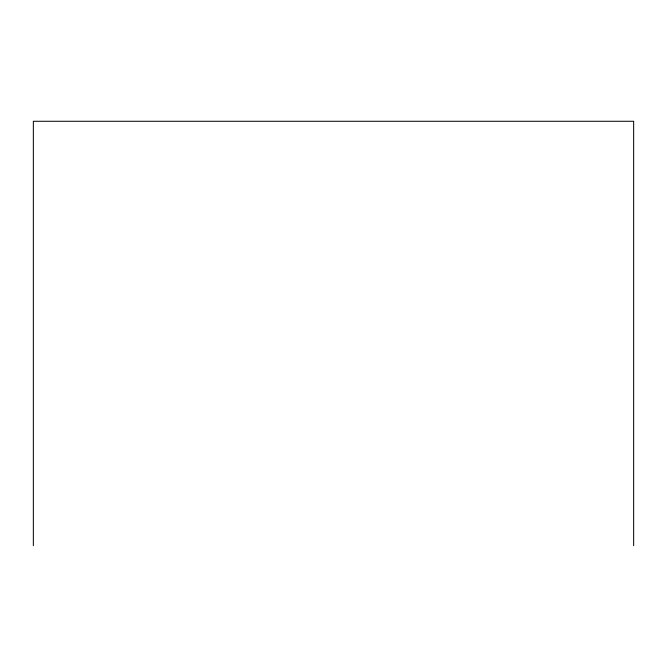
<?xml version="1.0" encoding="UTF-8"?>
<svg xmlns="http://www.w3.org/2000/svg" width="667" height="667" viewBox="0 0 667 667"><rect width="100%" height="100%" fill="white"/><g stroke="black" fill="none" stroke-linecap="round" stroke-linejoin="round"><path stroke-width="1" d="M633.65 545.723L633.65 121.277L33.35 121.277L33.35 545.723"/></g></svg>
